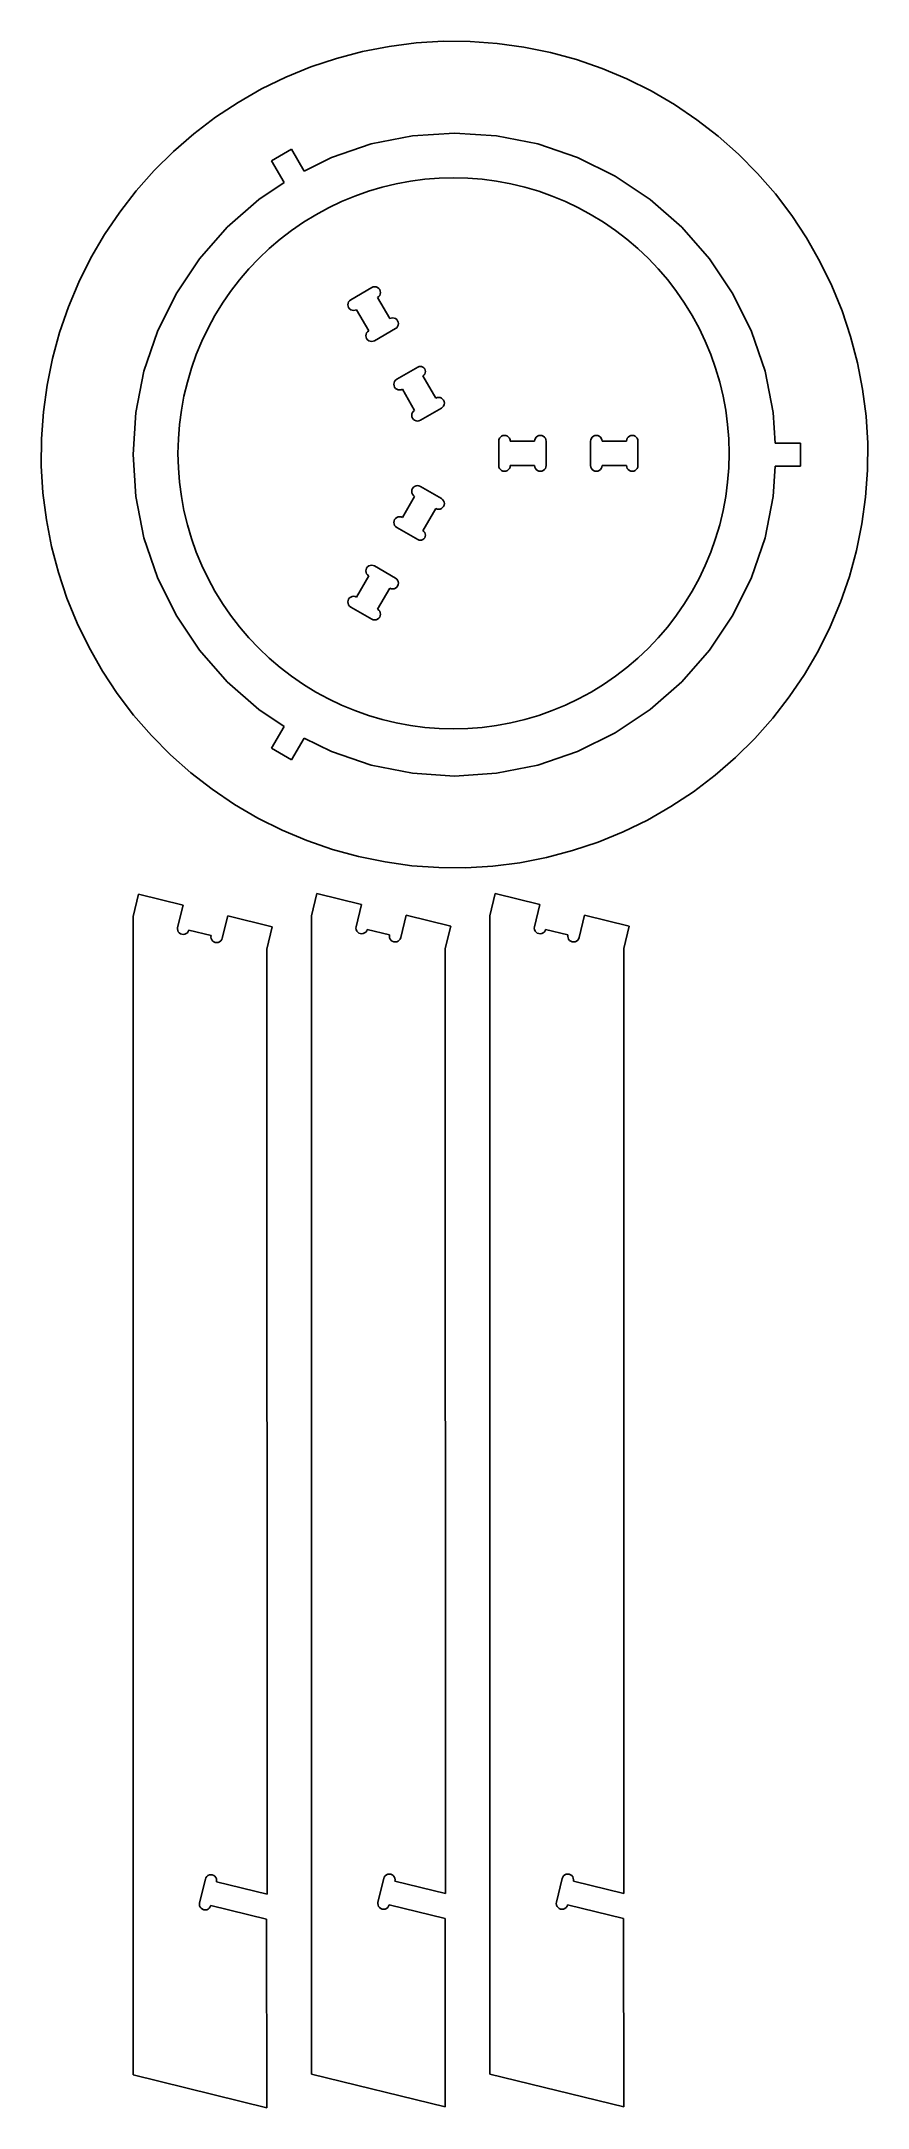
# Model space of a CAD drawing. Header units: inches. Extents: x -9 to 9, y -22.5 to 22.5.
import ezdxf

# ---------------------------------------------------------------- set-up
doc = ezdxf.new("R2010")
doc.units = ezdxf.units.IN
doc.header["$MEASUREMENT"] = 0

msp = doc.modelspace()

# ---------------------------------------------------------------- linework, layer by layer
at = {"color": 178, "true_color": 0x000000}
for p, q in [((-0.249, 22.496), (-0.837, 22.46)), ((0.339, 22.493), (-0.249, 22.496)), ((-2.569, 22.125), (-3.128, 21.938)), ((-2, 22.274), (-2.569, 22.125)), ((-1.422, 22.386), (-2, 22.274)), ((-0.837, 22.46), (-1.422, 22.386)), ((0.927, 22.451), (0.339, 22.493)), ((1.51, 22.372), (0.927, 22.451)), ((2.088, 22.254), (1.51, 22.372)), ((2.656, 22.099), (2.088, 22.254)), ((3.212, 21.906), (2.656, 22.099)), ((-3.673, 21.716), (-4.203, 21.458)), ((-3.128, 21.938), (-3.673, 21.716)), ((3.755, 21.678), (3.212, 21.906)), ((4.282, 21.415), (3.755, 21.678)), ((-4.714, 21.166), (-5.206, 20.841)), ((-4.203, 21.458), (-4.714, 21.166)), ((4.791, 21.118), (4.282, 21.415)), ((-5.206, 20.841), (-5.675, 20.485)), ((5.279, 20.789), (4.791, 21.118)), ((5.744, 20.428), (5.279, 20.789)), ((-5.675, 20.485), (-6.119, 20.099)), ((-1.812, 20.261), (-2.679, 19.966)), ((-0.914, 20.439), (-1.812, 20.261)), ((0, 20.499), (-0.914, 20.439)), ((0.914, 20.439), (0, 20.499)), ((1.812, 20.261), (0.914, 20.439)), ((2.679, 19.966), (1.812, 20.261)), ((6.185, 20.037), (5.744, 20.428)), ((-6.119, 20.099), (-6.538, 19.684)), ((-3.982, 19.897), (-3.549, 20.147)), ((-3.982, 19.897), (-3.708, 19.422)), ((-3.549, 20.147), (-3.275, 19.672)), ((-2.679, 19.966), (-3.275, 19.672)), ((3.5, 19.561), (2.679, 19.966)), ((6.599, 19.619), (6.185, 20.037)), ((-6.538, 19.684), (-6.928, 19.244)), ((-3.708, 19.422), (-4.261, 19.053)), ((-1.269, 19.393), (-1.574, 19.32)), ((-0.96, 19.45), (-1.269, 19.393)), ((-0.648, 19.491), (-0.96, 19.45)), ((-0.335, 19.516), (-0.648, 19.491)), ((-0.021, 19.524), (-0.335, 19.516)), ((0.293, 19.516), (-0.021, 19.524)), ((0.606, 19.491), (0.293, 19.516)), ((0.917, 19.45), (0.606, 19.491)), ((1.226, 19.393), (0.917, 19.45)), ((1.532, 19.32), (1.226, 19.393)), ((4.261, 19.053), (3.5, 19.561)), ((6.986, 19.174), (6.599, 19.619)), ((-6.928, 19.244), (-7.289, 18.778)), ((-4.261, 19.053), (-4.95, 18.449)), ((-2.462, 19.006), (-2.745, 18.87)), ((-2.171, 19.126), (-2.462, 19.006)), ((-1.875, 19.231), (-2.171, 19.126)), ((-1.574, 19.32), (-1.875, 19.231)), ((1.833, 19.231), (1.532, 19.32)), ((2.129, 19.126), (1.833, 19.231)), ((2.419, 19.006), (2.129, 19.126)), ((2.703, 18.87), (2.419, 19.006)), ((4.95, 18.449), (4.261, 19.053)), ((7.342, 18.705), (6.986, 19.174)), ((-7.289, 18.778), (-7.619, 18.29)), ((-4.95, 18.449), (-5.553, 17.761)), ((-3.289, 18.556), (-3.548, 18.378)), ((-3.021, 18.72), (-3.289, 18.556)), ((-2.745, 18.87), (-3.021, 18.72)), ((2.979, 18.72), (2.703, 18.87)), ((3.247, 18.556), (2.979, 18.72)), ((3.505, 18.378), (3.247, 18.556)), ((5.553, 17.761), (4.95, 18.449)), ((7.667, 18.214), (7.342, 18.705)), ((-7.619, 18.29), (-7.916, 17.782)), ((-3.797, 18.187), (-4.036, 17.983)), ((-3.548, 18.378), (-3.797, 18.187)), ((3.755, 18.187), (3.505, 18.378)), ((3.994, 17.983), (3.755, 18.187)), ((7.958, 17.702), (7.667, 18.214)), ((-7.916, 17.782), (-8.179, 17.255)), ((-5.553, 17.761), (-6.062, 16.999)), ((-4.264, 17.767), (-4.48, 17.539)), ((-4.036, 17.983), (-4.264, 17.767)), ((4.221, 17.767), (3.994, 17.983)), ((4.438, 17.539), (4.221, 17.767)), ((6.062, 16.999), (5.553, 17.761)), ((8.216, 17.173), (7.958, 17.702)), ((-8.179, 17.255), (-8.407, 16.712)), ((-4.684, 17.3), (-4.875, 17.051)), ((-4.48, 17.539), (-4.684, 17.3)), ((-1.799, 17.135), (-2.259, 16.869)), ((-1.799, 17.135), (-1.769, 17.147)), ((-1.769, 17.147), (-1.737, 17.151)), ((-1.737, 17.151), (-1.704, 17.147)), ((-1.704, 17.147), (-1.674, 17.135)), ((-1.674, 17.135), (-1.648, 17.115)), ((-1.648, 17.115), (-1.628, 17.089)), ((4.642, 17.3), (4.438, 17.539)), ((4.833, 17.051), (4.642, 17.3)), ((8.439, 16.627), (8.216, 17.173)), ((-8.407, 16.712), (-8.599, 16.155)), ((-6.062, 16.999), (-6.467, 16.178)), ((-5.053, 16.792), (-5.217, 16.524)), ((-4.875, 17.051), (-5.053, 16.792)), ((-2.322, 16.761), (-2.317, 16.793)), ((-2.317, 16.728), (-2.322, 16.761)), ((-2.317, 16.793), (-2.305, 16.823)), ((-2.305, 16.698), (-2.317, 16.728)), ((-2.305, 16.823), (-2.285, 16.849)), ((-2.285, 16.672), (-2.305, 16.698)), ((-2.285, 16.849), (-2.259, 16.869)), ((-2.259, 16.653), (-2.285, 16.672)), ((-2.229, 16.64), (-2.259, 16.653)), ((-2.134, 16.653), (-2.164, 16.64)), ((-2.134, 16.653), (-1.868, 16.193)), ((-1.648, 16.938), (-1.674, 16.918)), ((-1.408, 16.458), (-1.674, 16.918)), ((-1.628, 16.964), (-1.648, 16.938)), ((-1.628, 17.089), (-1.616, 17.059)), ((-1.616, 16.994), (-1.628, 16.964)), ((-1.616, 17.059), (-1.612, 17.026)), ((-1.612, 17.026), (-1.616, 16.994)), ((5.011, 16.792), (4.833, 17.051)), ((5.175, 16.524), (5.011, 16.792)), ((6.467, 16.178), (6.062, 16.999)), ((-5.367, 16.248), (-5.503, 15.965)), ((-5.217, 16.524), (-5.367, 16.248)), ((-2.197, 16.636), (-2.229, 16.64)), ((-2.164, 16.64), (-2.197, 16.636)), ((-1.743, 15.976), (-1.283, 16.242)), ((-1.408, 16.458), (-1.378, 16.471)), ((-1.378, 16.471), (-1.346, 16.475)), ((-1.346, 16.475), (-1.314, 16.471)), ((-1.314, 16.471), (-1.283, 16.458)), ((-1.283, 16.458), (-1.258, 16.438)), ((-1.258, 16.261), (-1.283, 16.242)), ((-1.258, 16.438), (-1.238, 16.412)), ((-1.238, 16.287), (-1.258, 16.261)), ((-1.238, 16.412), (-1.225, 16.382)), ((-1.225, 16.318), (-1.238, 16.287)), ((-1.225, 16.382), (-1.221, 16.35)), ((-1.221, 16.35), (-1.225, 16.318)), ((5.325, 16.248), (5.175, 16.524)), ((5.46, 15.965), (5.325, 16.248)), ((8.625, 16.069), (8.439, 16.627)), ((-8.599, 16.155), (-8.755, 15.587)), ((-6.467, 16.178), (-6.761, 15.311)), ((-5.503, 15.965), (-5.623, 15.674)), ((-1.931, 16.084), (-1.927, 16.117)), ((-1.927, 16.052), (-1.931, 16.084)), ((-1.927, 16.117), (-1.914, 16.147)), ((-1.914, 16.022), (-1.927, 16.052)), ((-1.914, 16.147), (-1.894, 16.173)), ((-1.894, 15.996), (-1.914, 16.022)), ((-1.894, 16.173), (-1.868, 16.193)), ((-1.868, 15.976), (-1.894, 15.996)), ((-1.838, 15.964), (-1.868, 15.976)), ((-1.806, 15.959), (-1.838, 15.964)), ((-1.774, 15.964), (-1.806, 15.959)), ((-1.743, 15.976), (-1.774, 15.964)), ((5.58, 15.674), (5.46, 15.965)), ((6.761, 15.311), (6.467, 16.178)), ((8.775, 15.499), (8.625, 16.069)), ((-8.755, 15.587), (-8.872, 15.01)), ((-6.761, 15.311), (-6.94, 14.413)), ((-5.728, 15.378), (-5.817, 15.077)), ((-5.623, 15.674), (-5.728, 15.378)), ((-0.799, 15.403), (-1.259, 15.137)), ((-0.799, 15.403), (-0.772, 15.414)), ((-0.772, 15.414), (-0.743, 15.418)), ((-0.743, 15.418), (-0.715, 15.414)), ((-0.715, 15.414), (-0.688, 15.403)), ((-0.688, 15.403), (-0.665, 15.385)), ((-0.665, 15.385), (-0.647, 15.362)), ((-0.647, 15.362), (-0.636, 15.335)), ((-0.636, 15.335), (-0.632, 15.306)), ((-0.632, 15.306), (-0.636, 15.278)), ((5.685, 15.378), (5.58, 15.674)), ((5.774, 15.077), (5.685, 15.378)), ((6.94, 14.413), (6.761, 15.311)), ((8.887, 14.921), (8.775, 15.499)), ((-8.872, 15.01), (-8.952, 14.426)), ((-5.817, 15.077), (-5.89, 14.772)), ((-1.322, 15.029), (-1.317, 15.061)), ((-1.317, 14.996), (-1.322, 15.029)), ((-1.317, 15.061), (-1.305, 15.091)), ((-1.305, 14.966), (-1.317, 14.996)), ((-1.305, 15.091), (-1.285, 15.117)), ((-1.285, 14.94), (-1.305, 14.966)), ((-1.285, 15.117), (-1.259, 15.137)), ((-1.259, 14.921), (-1.285, 14.94)), ((-1.229, 14.908), (-1.259, 14.921)), ((-1.197, 14.904), (-1.229, 14.908)), ((-1.164, 14.908), (-1.197, 14.904)), ((-1.134, 14.921), (-1.164, 14.908)), ((-1.134, 14.921), (-0.868, 14.46)), ((-0.665, 15.228), (-0.688, 15.21)), ((-0.408, 14.726), (-0.688, 15.21)), ((-0.647, 15.251), (-0.665, 15.228)), ((-0.636, 15.278), (-0.647, 15.251)), ((5.848, 14.772), (5.774, 15.077)), ((8.961, 14.337), (8.887, 14.921)), ((-8.952, 14.426), (-8.994, 13.839)), ((-6.94, 14.413), (-7, 13.499)), ((-5.947, 14.463), (-5.988, 14.151)), ((-5.89, 14.772), (-5.947, 14.463)), ((-0.927, 14.385), (-0.914, 14.415)), ((-0.914, 14.415), (-0.894, 14.441)), ((-0.894, 14.441), (-0.868, 14.46)), ((-0.743, 14.244), (-0.283, 14.51)), ((-0.408, 14.726), (-0.378, 14.739)), ((-0.378, 14.739), (-0.346, 14.743)), ((-0.346, 14.743), (-0.314, 14.739)), ((-0.314, 14.739), (-0.283, 14.726)), ((-0.283, 14.726), (-0.258, 14.706)), ((-0.258, 14.529), (-0.283, 14.51)), ((-0.258, 14.706), (-0.238, 14.68)), ((-0.238, 14.555), (-0.258, 14.529)), ((-0.238, 14.68), (-0.225, 14.65)), ((-0.225, 14.585), (-0.238, 14.555)), ((-0.225, 14.65), (-0.221, 14.618)), ((-0.221, 14.618), (-0.225, 14.585)), ((5.905, 14.463), (5.848, 14.772)), ((5.946, 14.151), (5.905, 14.463)), ((6.984, 13.749), (6.94, 14.413)), ((-5.988, 14.151), (-6.013, 13.838)), ((-0.931, 14.352), (-0.927, 14.385)), ((-0.927, 14.32), (-0.931, 14.352)), ((-0.914, 14.29), (-0.927, 14.32)), ((-0.894, 14.264), (-0.914, 14.29)), ((-0.868, 14.244), (-0.894, 14.264)), ((-0.838, 14.231), (-0.868, 14.244)), ((-0.806, 14.227), (-0.838, 14.231)), ((-0.774, 14.231), (-0.806, 14.227)), ((-0.743, 14.244), (-0.774, 14.231)), ((5.971, 13.838), (5.946, 14.151)), ((8.997, 13.749), (8.961, 14.337)), ((-8.994, 13.839), (-8.997, 13.25)), ((-7, 13.499), (-6.94, 12.586)), ((-6.013, 13.838), (-6.021, 13.524)), ((-6.021, 13.524), (-6.013, 13.21)), ((0.963, 13.79), (0.967, 13.822)), ((0.963, 13.79), (0.963, 13.259)), ((0.967, 13.822), (0.98, 13.852)), ((0.98, 13.852), (1, 13.878)), ((1, 13.878), (1.026, 13.898)), ((1.026, 13.898), (1.056, 13.911)), ((1.056, 13.911), (1.088, 13.915)), ((1.088, 13.915), (1.12, 13.911)), ((1.12, 13.911), (1.151, 13.898)), ((1.151, 13.898), (1.177, 13.878)), ((1.177, 13.878), (1.196, 13.852)), ((1.196, 13.852), (1.209, 13.822)), ((1.209, 13.822), (1.213, 13.79)), ((1.213, 13.79), (1.744, 13.79)), ((1.744, 13.79), (1.749, 13.822)), ((1.749, 13.822), (1.761, 13.852)), ((1.761, 13.852), (1.781, 13.878)), ((1.781, 13.878), (1.807, 13.898)), ((1.807, 13.898), (1.837, 13.911)), ((1.837, 13.911), (1.869, 13.915)), ((1.869, 13.915), (1.902, 13.911)), ((1.902, 13.911), (1.932, 13.898)), ((1.932, 13.898), (1.958, 13.878)), ((1.958, 13.878), (1.978, 13.852)), ((1.978, 13.852), (1.99, 13.822)), ((1.99, 13.822), (1.994, 13.79)), ((1.994, 13.259), (1.994, 13.79)), ((2.963, 13.79), (2.967, 13.822)), ((2.963, 13.79), (2.963, 13.259)), ((2.967, 13.822), (2.98, 13.852)), ((2.98, 13.852), (3, 13.878)), ((3, 13.878), (3.026, 13.898)), ((3.026, 13.898), (3.056, 13.911)), ((3.056, 13.911), (3.088, 13.915)), ((3.088, 13.915), (3.12, 13.911)), ((3.12, 13.911), (3.151, 13.898)), ((3.151, 13.898), (3.177, 13.878)), ((3.177, 13.878), (3.196, 13.852)), ((3.196, 13.852), (3.209, 13.822)), ((3.209, 13.822), (3.213, 13.79)), ((3.213, 13.79), (3.744, 13.79)), ((3.744, 13.79), (3.749, 13.822)), ((3.749, 13.822), (3.761, 13.852)), ((3.761, 13.852), (3.781, 13.878)), ((3.781, 13.878), (3.807, 13.898)), ((3.807, 13.898), (3.837, 13.911)), ((3.837, 13.911), (3.869, 13.915)), ((3.869, 13.915), (3.902, 13.911)), ((3.902, 13.911), (3.932, 13.898)), ((3.932, 13.898), (3.958, 13.878)), ((3.958, 13.878), (3.978, 13.852)), ((3.978, 13.852), (3.99, 13.822)), ((3.99, 13.822), (3.994, 13.79)), ((3.994, 13.259), (3.994, 13.79)), ((5.979, 13.524), (5.971, 13.838)), ((5.971, 13.21), (5.979, 13.524)), ((6.984, 13.749), (7.531, 13.749)), ((7.531, 13.749), (7.531, 13.249)), ((8.994, 13.16), (8.997, 13.749)), ((-8.997, 13.25), (-8.961, 12.662)), ((-6.013, 13.21), (-5.988, 12.897)), ((0.967, 13.226), (0.963, 13.259)), ((0.98, 13.196), (0.967, 13.226)), ((1, 13.17), (0.98, 13.196)), ((1.026, 13.15), (1, 13.17)), ((1.056, 13.138), (1.026, 13.15)), ((1.088, 13.134), (1.056, 13.138)), ((1.12, 13.138), (1.088, 13.134)), ((1.151, 13.15), (1.12, 13.138)), ((1.177, 13.17), (1.151, 13.15)), ((1.196, 13.196), (1.177, 13.17)), ((1.209, 13.226), (1.196, 13.196)), ((1.213, 13.259), (1.209, 13.226)), ((1.213, 13.259), (1.744, 13.259)), ((1.749, 13.226), (1.744, 13.259)), ((1.761, 13.196), (1.749, 13.226)), ((1.781, 13.17), (1.761, 13.196)), ((1.807, 13.15), (1.781, 13.17)), ((1.837, 13.138), (1.807, 13.15)), ((1.869, 13.134), (1.837, 13.138)), ((1.902, 13.138), (1.869, 13.134)), ((1.932, 13.15), (1.902, 13.138)), ((1.958, 13.17), (1.932, 13.15)), ((1.978, 13.196), (1.958, 13.17)), ((1.99, 13.226), (1.978, 13.196)), ((1.994, 13.259), (1.99, 13.226)), ((2.967, 13.226), (2.963, 13.259)), ((2.98, 13.196), (2.967, 13.226)), ((3, 13.17), (2.98, 13.196)), ((3.026, 13.15), (3, 13.17)), ((3.056, 13.138), (3.026, 13.15)), ((3.088, 13.134), (3.056, 13.138)), ((3.12, 13.138), (3.088, 13.134)), ((3.151, 13.15), (3.12, 13.138)), ((3.177, 13.17), (3.151, 13.15)), ((3.196, 13.196), (3.177, 13.17)), ((3.209, 13.226), (3.196, 13.196)), ((3.213, 13.259), (3.209, 13.226)), ((3.213, 13.259), (3.744, 13.259)), ((3.749, 13.226), (3.744, 13.259)), ((3.761, 13.196), (3.749, 13.226)), ((3.781, 13.17), (3.761, 13.196)), ((3.807, 13.15), (3.781, 13.17)), ((3.837, 13.138), (3.807, 13.15)), ((3.869, 13.134), (3.837, 13.138)), ((3.902, 13.138), (3.869, 13.134)), ((3.932, 13.15), (3.902, 13.138)), ((3.958, 13.17), (3.932, 13.15)), ((3.978, 13.196), (3.958, 13.17)), ((3.99, 13.226), (3.978, 13.196)), ((3.994, 13.259), (3.99, 13.226)), ((5.946, 12.897), (5.971, 13.21)), ((6.94, 12.586), (6.984, 13.249)), ((7.531, 13.249), (6.984, 13.249)), ((8.952, 12.572), (8.994, 13.16)), ((-8.961, 12.662), (-8.887, 12.078)), ((-5.988, 12.897), (-5.947, 12.586)), ((-0.931, 12.696), (-0.927, 12.729)), ((-0.927, 12.664), (-0.931, 12.696)), ((-0.927, 12.729), (-0.914, 12.759)), ((-0.914, 12.634), (-0.927, 12.664)), ((-0.914, 12.759), (-0.894, 12.785)), ((-0.894, 12.608), (-0.914, 12.634)), ((-0.894, 12.785), (-0.868, 12.805)), ((-0.868, 12.588), (-0.894, 12.608)), ((-0.868, 12.805), (-0.838, 12.817)), ((-0.838, 12.817), (-0.806, 12.821)), ((-0.806, 12.821), (-0.774, 12.817)), ((-0.774, 12.817), (-0.743, 12.805)), ((-0.283, 12.539), (-0.743, 12.805)), ((5.905, 12.586), (5.946, 12.897)), ((-6.94, 12.586), (-6.761, 11.688)), ((-5.947, 12.586), (-5.89, 12.277)), ((-5.89, 12.277), (-5.817, 11.971)), ((-0.868, 12.588), (-1.134, 12.128)), ((-0.688, 11.838), (-0.408, 12.322)), ((-0.378, 12.31), (-0.408, 12.322)), ((-0.346, 12.306), (-0.378, 12.31)), ((-0.314, 12.31), (-0.346, 12.306)), ((-0.283, 12.322), (-0.314, 12.31)), ((-0.283, 12.539), (-0.258, 12.519)), ((-0.258, 12.342), (-0.283, 12.322)), ((-0.258, 12.519), (-0.238, 12.493)), ((-0.238, 12.368), (-0.258, 12.342)), ((-0.238, 12.493), (-0.225, 12.463)), ((-0.225, 12.398), (-0.238, 12.368)), ((-0.225, 12.463), (-0.221, 12.431)), ((-0.221, 12.431), (-0.225, 12.398)), ((5.774, 11.971), (5.848, 12.277)), ((5.848, 12.277), (5.905, 12.586)), ((6.761, 11.688), (6.94, 12.586)), ((8.872, 11.989), (8.952, 12.572)), ((-8.887, 12.078), (-8.775, 11.499)), ((-5.817, 11.971), (-5.728, 11.67)), ((-1.322, 12.02), (-1.317, 12.052)), ((-1.317, 11.987), (-1.322, 12.02)), ((-1.317, 12.052), (-1.305, 12.082)), ((-1.305, 11.957), (-1.317, 11.987)), ((-1.305, 12.082), (-1.285, 12.108)), ((-1.285, 11.931), (-1.305, 11.957)), ((-1.285, 12.108), (-1.259, 12.128)), ((-1.259, 11.911), (-1.285, 11.931)), ((-1.259, 12.128), (-1.229, 12.14)), ((-1.259, 11.911), (-0.799, 11.646)), ((-1.229, 12.14), (-1.197, 12.145)), ((-1.197, 12.145), (-1.164, 12.14)), ((-1.164, 12.14), (-1.134, 12.128)), ((-0.688, 11.838), (-0.665, 11.821)), ((-0.665, 11.821), (-0.647, 11.798)), ((-0.647, 11.798), (-0.636, 11.771)), ((-0.636, 11.713), (-0.647, 11.687)), ((-0.636, 11.771), (-0.632, 11.742)), ((-0.632, 11.742), (-0.636, 11.713)), ((5.685, 11.67), (5.774, 11.971)), ((8.755, 11.412), (8.872, 11.989)), ((-8.775, 11.499), (-8.625, 10.93)), ((-6.761, 11.688), (-6.467, 10.82)), ((-5.728, 11.67), (-5.623, 11.374)), ((-5.623, 11.374), (-5.503, 11.084)), ((-0.772, 11.635), (-0.799, 11.646)), ((-0.743, 11.631), (-0.772, 11.635)), ((-0.715, 11.635), (-0.743, 11.631)), ((-0.688, 11.646), (-0.715, 11.635)), ((-0.665, 11.664), (-0.688, 11.646)), ((-0.647, 11.687), (-0.665, 11.664)), ((5.46, 11.084), (5.58, 11.374)), ((5.58, 11.374), (5.685, 11.67)), ((6.467, 10.82), (6.761, 11.688)), ((8.599, 10.844), (8.755, 11.412)), ((-8.625, 10.93), (-8.439, 10.371)), ((-6.467, 10.82), (-6.062, 9.999)), ((-5.503, 11.084), (-5.367, 10.8)), ((-5.367, 10.8), (-5.217, 10.524)), ((-1.868, 10.856), (-2.134, 10.396)), ((-1.931, 10.964), (-1.927, 10.997)), ((-1.927, 10.932), (-1.931, 10.964)), ((-1.927, 10.997), (-1.914, 11.027)), ((-1.914, 10.902), (-1.927, 10.932)), ((-1.914, 11.027), (-1.894, 11.053)), ((-1.894, 10.876), (-1.914, 10.902)), ((-1.894, 11.053), (-1.868, 11.073)), ((-1.868, 10.856), (-1.894, 10.876)), ((-1.868, 11.073), (-1.838, 11.085)), ((-1.838, 11.085), (-1.806, 11.089)), ((-1.806, 11.089), (-1.774, 11.085)), ((-1.774, 11.085), (-1.743, 11.073)), ((-1.283, 10.807), (-1.743, 11.073)), ((-1.283, 10.807), (-1.258, 10.787)), ((5.175, 10.524), (5.325, 10.8)), ((5.325, 10.8), (5.46, 11.084)), ((6.062, 9.999), (6.467, 10.82)), ((8.407, 10.287), (8.599, 10.844)), ((-8.439, 10.371), (-8.216, 9.826)), ((-5.217, 10.524), (-5.053, 10.256)), ((-2.317, 10.32), (-2.305, 10.35)), ((-2.305, 10.35), (-2.285, 10.376)), ((-2.285, 10.376), (-2.259, 10.396)), ((-2.259, 10.396), (-2.229, 10.408)), ((-2.229, 10.408), (-2.197, 10.413)), ((-2.197, 10.413), (-2.164, 10.408)), ((-2.164, 10.408), (-2.134, 10.396)), ((-1.674, 10.13), (-1.408, 10.59)), ((-1.378, 10.578), (-1.408, 10.59)), ((-1.346, 10.574), (-1.378, 10.578)), ((-1.314, 10.578), (-1.346, 10.574)), ((-1.283, 10.59), (-1.314, 10.578)), ((-1.258, 10.61), (-1.283, 10.59)), ((-1.258, 10.787), (-1.238, 10.761)), ((-1.238, 10.636), (-1.258, 10.61)), ((-1.238, 10.761), (-1.225, 10.731)), ((-1.225, 10.666), (-1.238, 10.636)), ((-1.225, 10.731), (-1.221, 10.699)), ((-1.221, 10.699), (-1.225, 10.666)), ((5.011, 10.256), (5.175, 10.524)), ((-6.062, 9.999), (-5.553, 9.238)), ((-5.053, 10.256), (-4.875, 9.998)), ((-4.875, 9.998), (-4.684, 9.748)), ((-2.322, 10.288), (-2.317, 10.32)), ((-2.317, 10.255), (-2.322, 10.288)), ((-2.305, 10.225), (-2.317, 10.255)), ((-2.285, 10.199), (-2.305, 10.225)), ((-2.259, 10.179), (-2.285, 10.199)), ((-2.259, 10.179), (-1.799, 9.914)), ((-1.769, 9.901), (-1.799, 9.914)), ((-1.737, 9.897), (-1.769, 9.901)), ((-1.704, 9.901), (-1.737, 9.897)), ((-1.674, 9.914), (-1.704, 9.901)), ((-1.674, 10.13), (-1.648, 10.11)), ((-1.648, 9.934), (-1.674, 9.914)), ((-1.648, 10.11), (-1.628, 10.085)), ((-1.628, 9.96), (-1.648, 9.934)), ((-1.628, 10.085), (-1.616, 10.054)), ((-1.616, 9.99), (-1.628, 9.96)), ((-1.616, 10.054), (-1.612, 10.022)), ((-1.612, 10.022), (-1.616, 9.99)), ((4.642, 9.748), (4.833, 9.998)), ((4.833, 9.998), (5.011, 10.256)), ((5.553, 9.238), (6.062, 9.999)), ((8.179, 9.744), (8.407, 10.287)), ((-8.216, 9.826), (-7.958, 9.296)), ((-4.684, 9.748), (-4.48, 9.509)), ((-4.48, 9.509), (-4.264, 9.282)), ((4.221, 9.282), (4.438, 9.509)), ((4.438, 9.509), (4.642, 9.748)), ((7.916, 9.217), (8.179, 9.744)), ((-7.958, 9.296), (-7.667, 8.785)), ((-5.553, 9.238), (-4.95, 8.55)), ((-4.264, 9.282), (-4.036, 9.065)), ((-4.036, 9.065), (-3.797, 8.861)), ((3.755, 8.861), (3.994, 9.065)), ((3.994, 9.065), (4.221, 9.282)), ((4.95, 8.55), (5.553, 9.238)), ((7.619, 8.708), (7.916, 9.217)), ((-7.667, 8.785), (-7.342, 8.294)), ((-4.95, 8.55), (-4.261, 7.946)), ((-3.797, 8.861), (-3.548, 8.67)), ((-3.548, 8.67), (-3.289, 8.492)), ((3.247, 8.492), (3.505, 8.67)), ((3.505, 8.67), (3.755, 8.861)), ((4.261, 7.946), (4.95, 8.55)), ((7.289, 8.22), (7.619, 8.708)), ((-7.342, 8.294), (-6.986, 7.825)), ((-3.289, 8.492), (-3.021, 8.328)), ((-3.021, 8.328), (-2.745, 8.178)), ((-2.745, 8.178), (-2.462, 8.043)), ((2.419, 8.043), (2.703, 8.178)), ((2.703, 8.178), (2.979, 8.328)), ((2.979, 8.328), (3.247, 8.492)), ((6.928, 7.755), (7.289, 8.22)), ((-6.986, 7.825), (-6.599, 7.38)), ((-4.261, 7.946), (-3.708, 7.576)), ((-2.462, 8.043), (-2.171, 7.923)), ((-2.171, 7.923), (-1.875, 7.818)), ((-1.875, 7.818), (-1.574, 7.729)), ((-1.574, 7.729), (-1.269, 7.655)), ((-1.269, 7.655), (-0.96, 7.598)), ((0.917, 7.598), (1.226, 7.655)), ((1.226, 7.655), (1.532, 7.729)), ((1.532, 7.729), (1.833, 7.818)), ((1.833, 7.818), (2.129, 7.923)), ((2.129, 7.923), (2.419, 8.043)), ((3.5, 7.437), (4.261, 7.946)), ((6.538, 7.314), (6.928, 7.755)), ((-6.599, 7.38), (-6.185, 6.961)), ((-3.982, 7.102), (-3.708, 7.576)), ((-3.275, 7.326), (-3.549, 6.852)), ((-3.275, 7.326), (-2.679, 7.032)), ((-0.96, 7.598), (-0.648, 7.557)), ((-0.648, 7.557), (-0.335, 7.532)), ((-0.335, 7.532), (-0.021, 7.524)), ((-0.021, 7.524), (0.293, 7.532)), ((0.293, 7.532), (0.606, 7.557)), ((0.606, 7.557), (0.917, 7.598)), ((2.679, 7.032), (3.5, 7.437)), ((6.119, 6.9), (6.538, 7.314)), ((-6.185, 6.961), (-5.744, 6.571)), ((-3.549, 6.852), (-3.982, 7.102)), ((-2.679, 7.032), (-1.812, 6.738)), ((1.812, 6.738), (2.679, 7.032)), ((5.675, 6.514), (6.119, 6.9)), ((-5.744, 6.571), (-5.279, 6.21)), ((-1.812, 6.738), (-0.914, 6.559)), ((-0.914, 6.559), (0, 6.499)), ((0, 6.499), (0.914, 6.559)), ((0.914, 6.559), (1.812, 6.738)), ((5.206, 6.157), (5.675, 6.514)), ((-5.279, 6.21), (-4.791, 5.88)), ((-4.791, 5.88), (-4.282, 5.583)), ((4.714, 5.833), (5.206, 6.157)), ((-4.282, 5.583), (-3.755, 5.32)), ((3.673, 5.283), (4.203, 5.541)), ((4.203, 5.541), (4.714, 5.833)), ((-3.755, 5.32), (-3.212, 5.092)), ((-3.212, 5.092), (-2.656, 4.9)), ((2.569, 4.874), (3.128, 5.06)), ((3.128, 5.06), (3.673, 5.283)), ((-2.656, 4.9), (-2.088, 4.745)), ((-2.088, 4.745), (-1.51, 4.627)), ((-1.51, 4.627), (-0.927, 4.547)), ((-0.927, 4.547), (-0.339, 4.506)), ((-0.339, 4.506), (0.249, 4.503)), ((0.249, 4.503), (0.837, 4.538)), ((0.837, 4.538), (1.422, 4.612)), ((1.422, 4.612), (2, 4.724)), ((2, 4.724), (2.569, 4.874)), ((-7, 3.442), (-6.881, 3.927)), ((-6.881, 3.927), (-5.91, 3.69)), ((-5.91, 3.69), (-6.029, 3.204)), ((-3.115, 3.456), (-2.996, 3.942)), ((-2.996, 3.942), (-2.024, 3.704)), ((-2.024, 3.704), (-2.143, 3.218)), ((0.771, 3.456), (0.889, 3.942)), ((0.889, 3.942), (1.861, 3.704)), ((1.861, 3.704), (1.742, 3.218)), ((-7, -21.782), (-7, 3.442)), ((-6.029, 3.204), (-6.032, 3.171)), ((-6.032, 3.171), (-6.027, 3.139)), ((-5.057, 2.966), (-4.938, 3.452)), ((-4.938, 3.452), (-3.967, 3.214)), ((-3.967, 3.214), (-4.086, 2.728)), ((-3.115, -21.768), (-3.115, 3.456)), ((-2.143, 3.218), (-2.147, 3.186)), ((-2.147, 3.186), (-2.142, 3.154)), ((-2.142, 3.154), (-2.129, 3.124)), ((-1.912, 3.128), (-1.901, 3.159)), ((-1.901, 3.159), (-1.415, 3.04)), ((-1.172, 2.98), (-1.053, 3.466)), ((-1.053, 3.466), (-0.082, 3.228)), ((-0.082, 3.228), (-0.201, 2.743)), ((0.771, -21.768), (0.771, 3.456)), ((1.742, 3.218), (1.738, 3.186)), ((1.738, 3.186), (1.743, 3.154)), ((1.743, 3.154), (1.756, 3.124)), ((1.973, 3.128), (1.985, 3.159)), ((1.985, 3.159), (2.47, 3.04)), ((2.713, 2.98), (2.832, 3.466)), ((2.832, 3.466), (3.803, 3.228)), ((3.803, 3.228), (3.684, 2.743)), ((-6.027, 3.139), (-6.014, 3.109)), ((-6.014, 3.109), (-5.994, 3.084)), ((-5.994, 3.084), (-5.967, 3.065)), ((-5.967, 3.065), (-5.937, 3.053)), ((-5.937, 3.053), (-5.904, 3.049)), ((-5.904, 3.049), (-5.872, 3.054)), ((-5.872, 3.054), (-5.842, 3.067)), ((-5.842, 3.067), (-5.817, 3.088)), ((-5.817, 3.088), (-5.798, 3.114)), ((-5.798, 3.114), (-5.786, 3.144)), ((-5.786, 3.144), (-5.3, 3.026)), ((-5.3, 3.026), (-5.304, 2.993)), ((-5.304, 2.993), (-5.299, 2.961)), ((-5.299, 2.961), (-5.286, 2.931)), ((-5.286, 2.931), (-5.265, 2.906)), ((-5.265, 2.906), (-5.239, 2.886)), ((-5.239, 2.886), (-5.208, 2.874)), ((-5.208, 2.874), (-5.176, 2.871)), ((-5.176, 2.871), (-5.144, 2.876)), ((-5.144, 2.876), (-5.114, 2.889)), ((-5.114, 2.889), (-5.088, 2.909)), ((-5.088, 2.909), (-5.069, 2.936)), ((-5.069, 2.936), (-5.057, 2.966)), ((-4.086, 2.728), (-4.082, -17.848)), ((-2.129, 3.124), (-2.108, 3.098)), ((-2.108, 3.098), (-2.082, 3.079)), ((-2.082, 3.079), (-2.052, 3.067)), ((-2.052, 3.067), (-2.019, 3.064)), ((-2.019, 3.064), (-1.987, 3.069)), ((-1.987, 3.069), (-1.957, 3.082)), ((-1.957, 3.082), (-1.932, 3.102)), ((-1.932, 3.102), (-1.912, 3.128)), ((-1.415, 3.04), (-1.418, 3.007)), ((-1.418, 3.007), (-1.414, 2.975)), ((-1.414, 2.975), (-1.4, 2.945)), ((-1.4, 2.945), (-1.38, 2.92)), ((-1.38, 2.92), (-1.354, 2.901)), ((-1.354, 2.901), (-1.323, 2.889)), ((-1.323, 2.889), (-1.291, 2.885)), ((-1.291, 2.885), (-1.259, 2.89)), ((-1.259, 2.89), (-1.229, 2.903)), ((-1.229, 2.903), (-1.203, 2.924)), ((-1.203, 2.924), (-1.184, 2.95)), ((-1.184, 2.95), (-1.172, 2.98)), ((-0.201, 2.743), (-0.197, -17.833)), ((1.756, 3.124), (1.777, 3.098)), ((1.777, 3.098), (1.803, 3.079)), ((1.803, 3.079), (1.833, 3.067)), ((1.833, 3.067), (1.866, 3.064)), ((1.866, 3.064), (1.898, 3.069)), ((1.898, 3.069), (1.928, 3.082)), ((1.928, 3.082), (1.953, 3.102)), ((1.953, 3.102), (1.973, 3.128)), ((2.47, 3.04), (2.467, 3.007)), ((2.467, 3.007), (2.472, 2.975)), ((2.472, 2.975), (2.485, 2.945)), ((2.485, 2.945), (2.505, 2.92)), ((2.505, 2.92), (2.532, 2.901)), ((2.532, 2.901), (2.562, 2.889)), ((2.562, 2.889), (2.594, 2.885)), ((2.594, 2.885), (2.627, 2.89)), ((2.627, 2.89), (2.657, 2.903)), ((2.657, 2.903), (2.682, 2.924)), ((2.682, 2.924), (2.701, 2.95)), ((2.701, 2.95), (2.713, 2.98)), ((3.684, 2.743), (3.688, -17.833)), ((-5.551, -18.035), (-5.425, -17.519)), ((-5.413, -17.488), (-5.425, -17.519)), ((-5.394, -17.462), (-5.413, -17.488)), ((-5.368, -17.442), (-5.394, -17.462)), ((-5.338, -17.429), (-5.368, -17.442)), ((-5.306, -17.424), (-5.338, -17.429)), ((-5.274, -17.427), (-5.306, -17.424)), ((-5.243, -17.439), (-5.274, -17.427)), ((-5.217, -17.458), (-5.243, -17.439)), ((-5.197, -17.484), (-5.217, -17.458)), ((-5.183, -17.514), (-5.197, -17.484)), ((-5.179, -17.546), (-5.183, -17.514)), ((-5.182, -17.578), (-5.179, -17.546)), ((-1.666, -18.02), (-1.54, -17.504)), ((-1.528, -17.474), (-1.54, -17.504)), ((-1.509, -17.448), (-1.528, -17.474)), ((-1.483, -17.427), (-1.509, -17.448)), ((-1.453, -17.414), (-1.483, -17.427)), ((-1.421, -17.409), (-1.453, -17.414)), ((-1.389, -17.413), (-1.421, -17.409)), ((-1.358, -17.425), (-1.389, -17.413)), ((-1.332, -17.444), (-1.358, -17.425)), ((-1.311, -17.469), (-1.332, -17.444)), ((-1.298, -17.499), (-1.311, -17.469)), ((-1.293, -17.532), (-1.298, -17.499)), ((-1.297, -17.564), (-1.293, -17.532)), ((2.219, -18.02), (2.345, -17.504)), ((2.357, -17.474), (2.345, -17.504)), ((2.377, -17.448), (2.357, -17.474)), ((2.402, -17.427), (2.377, -17.448)), ((2.432, -17.414), (2.402, -17.427)), ((2.464, -17.409), (2.432, -17.414)), ((2.497, -17.413), (2.464, -17.409)), ((2.527, -17.425), (2.497, -17.413)), ((2.553, -17.444), (2.527, -17.425)), ((2.574, -17.469), (2.553, -17.444)), ((2.587, -17.499), (2.574, -17.469)), ((2.592, -17.532), (2.587, -17.499)), ((2.588, -17.564), (2.592, -17.532)), ((-5.182, -17.578), (-4.082, -17.848)), ((-1.297, -17.564), (-0.197, -17.833)), ((2.588, -17.564), (3.688, -17.833)), ((-5.551, -18.035), (-5.555, -18.067)), ((-5.555, -18.067), (-5.55, -18.1)), ((-5.55, -18.1), (-5.537, -18.129)), ((-5.537, -18.129), (-5.516, -18.155)), ((-5.516, -18.155), (-5.49, -18.174)), ((-5.49, -18.174), (-5.46, -18.186)), ((-5.46, -18.186), (-5.427, -18.19)), ((-5.427, -18.19), (-5.395, -18.185)), ((-5.395, -18.185), (-5.365, -18.171)), ((-5.365, -18.171), (-5.34, -18.151)), ((-5.34, -18.151), (-5.32, -18.125)), ((-5.32, -18.125), (-5.308, -18.094)), ((-5.308, -18.094), (-4.09, -18.393)), ((-4.09, -18.393), (-4.086, -22.496)), ((-1.666, -18.02), (-1.67, -18.053)), ((-1.67, -18.053), (-1.665, -18.085)), ((-1.665, -18.085), (-1.652, -18.115)), ((-1.652, -18.115), (-1.631, -18.14)), ((-1.631, -18.14), (-1.605, -18.16)), ((-1.605, -18.16), (-1.574, -18.172)), ((-1.574, -18.172), (-1.542, -18.175)), ((-1.542, -18.175), (-1.51, -18.17)), ((-1.51, -18.17), (-1.48, -18.157)), ((-1.48, -18.157), (-1.454, -18.137)), ((-1.454, -18.137), (-1.435, -18.11)), ((-1.435, -18.11), (-1.423, -18.08)), ((-1.423, -18.08), (-0.205, -18.378)), ((-0.205, -18.378), (-0.201, -22.481)), ((2.219, -18.02), (2.216, -18.053)), ((2.216, -18.053), (2.22, -18.085)), ((2.22, -18.085), (2.234, -18.115)), ((2.234, -18.115), (2.254, -18.14)), ((2.254, -18.14), (2.28, -18.16)), ((2.28, -18.16), (2.311, -18.172)), ((2.311, -18.172), (2.343, -18.175)), ((2.343, -18.175), (2.375, -18.17)), ((2.375, -18.17), (2.405, -18.157)), ((2.405, -18.157), (2.431, -18.137)), ((2.431, -18.137), (2.45, -18.11)), ((2.45, -18.11), (2.462, -18.08)), ((2.462, -18.08), (3.681, -18.378)), ((3.681, -18.378), (3.684, -22.481)), ((-4.086, -22.496), (-7, -21.782)), ((-0.201, -22.481), (-3.115, -21.768)), ((3.684, -22.481), (0.771, -21.768))]:
    msp.add_line(p, q, dxfattribs=at)

doc.saveas('drawing.dxf')
